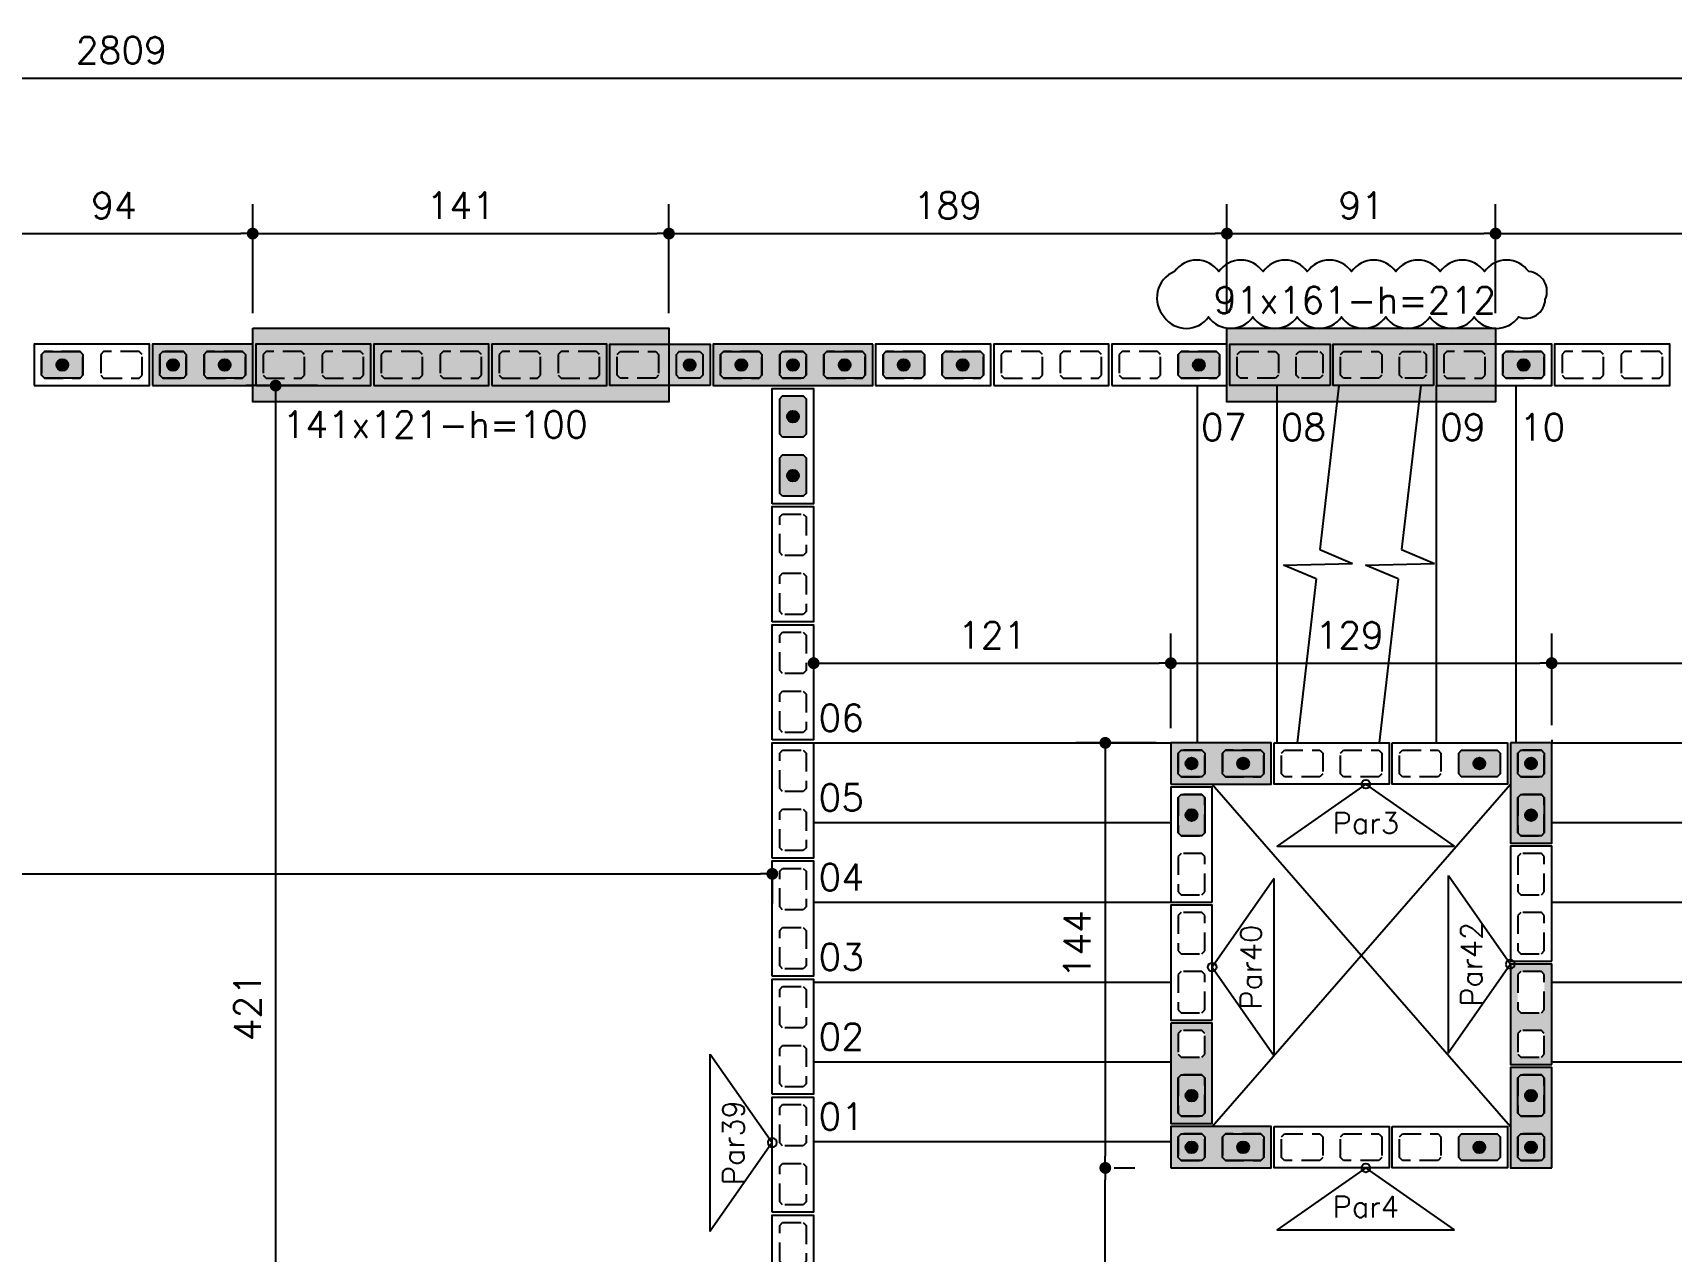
# Model space of a CAD drawing. Extents: x -14651 to 3496, y -7403 to -1290.
# Drawn here: x 1824 to 2379, y -6322 to -5909 of the extents above; entities that cross this region are included whole.
import ezdxf
from ezdxf.enums import TextEntityAlignment as Align

# ---------------------------------------------------------------- set-up
doc = ezdxf.new("R2010")
doc.units = 0
doc.header["$LTSCALE"] = 25
doc.linetypes.add('DASHED2', pattern=[0.375, 0.25, -0.125])
for name, color, linetype in [('213', 252, 'Continuous'), ('241', 2, 'Continuous'), ('247', 50, 'Continuous'), ('248', 100, 'Continuous'), ('249', 20, 'Continuous'), ('ABERTURAS', 53, 'Continuous'), ('Arranque', 14, 'Continuous'), ('COTA', 1, 'Continuous'), ('FERRO', 5, 'Continuous'), ('Linha_fina', 1, 'Continuous'), ('PENA_6', 6, 'Continuous'), ('T1', 2, 'Continuous'), ('TJANELA', 2, 'Continuous')]:
    doc.layers.add(name, color=color, linetype=linetype)
doc.styles.add('COTA', font='romans.shx')
doc.styles.add('Texto1', font='romans.shx', dxfattribs={"height": 9})
doc.dimstyles.new('forma', dxfattribs={"dimscale": 5, "dimtxt": 1.8, "dimasz": 0.8, "dimexe": 2, "dimexo": 1, "dimgap": 1, "dimtad": 1, "dimdec": 1, "dimzin": 9, "dimtxsty": 'COTA', "dimblk1": 'DOT', "dimblk2": 'DOT', "dimsah": 1, "dimcen": 0, "dimdle": 1, "dimclrd": 256, "dimclre": 256, "dimclrt": 2, "dimadec": 0, "dimazin": 0, "dimtfac": 1, "dimtdec": 0, "dimtmove": 0, "dimatfit": 3, "dimfxl": 1, "dimtolj": 1, "dimtzin": 0, "dimarcsym": 0})

# ---------------------------------------------------------------- blocks, each defined once
blk = doc.blocks.new('P4015', base_point=(5842102.11612, -8124149.02973))
blk.add_lwpolyline([(5842082.61612, -8124156.02973), (5842121.61612, -8124156.02973), (5842121.61612, -8124142.02973), (5842082.61612, -8124142.02973), (5842082.61612, -8124156.02973)])
at = {"color": 1, "linetype": 'DASHED2'}
for points in [[(5842085.11612, -8124152.52973), (5842086.11612, -8124153.52973), (5842098.11612, -8124153.52973), (5842099.11612, -8124152.52973), (5842099.11612, -8124145.52973), (5842098.11612, -8124144.52973), (5842086.11612, -8124144.52973), (5842085.11612, -8124145.52973), (5842085.11612, -8124152.52973)], [(5842105.11612, -8124152.52973), (5842106.11612, -8124153.52973), (5842118.11612, -8124153.52973), (5842119.11612, -8124152.52973), (5842119.11612, -8124145.52973), (5842118.11612, -8124144.52973), (5842106.11612, -8124144.52973), (5842105.11612, -8124145.52973), (5842105.11612, -8124152.52973)]]:
    blk.add_lwpolyline(points, dxfattribs=at)
blk = doc.blocks.new('P3515')
at = {"layer": '248'}
h = blk.add_hatch(color=100, dxfattribs=at)
h.paths.add_polyline_path([(17, 7), (-17, 7), (-17, -7), (17, -7)])
h.paths.add_polyline_path([(-5.5, -3.5), (-6.5, -4.5), (-13.5, -4.5), (-14.5, -3.5), (-14.5, 3.5), (-13.5, 4.5), (-6.5, 4.5), (-5.5, 3.5)], flags=16)
h.paths.add_polyline_path([(0.5, 3.5), (1.5, 4.5), (13.5, 4.5), (14.5, 3.5), (14.5, -3.5), (13.5, -4.5), (1.5, -4.5), (0.5, -3.5)], flags=16)
blk.add_lwpolyline([(-17, -7), (17, -7), (17, 7), (-17, 7), (-17, -7)])
at = {"color": 1, "linetype": 'DASHED2'}
for points in [[(-14.5, -3.5), (-13.5, -4.5), (-6.5, -4.5), (-5.5, -3.5), (-5.5, 3.5), (-6.5, 4.5), (-13.5, 4.5), (-14.5, 3.5), (-14.5, -3.5)], [(0.5, -3.5), (1.5, -4.5), (13.5, -4.5), (14.5, -3.5), (14.5, 3.5), (13.5, 4.5), (1.5, 4.5), (0.5, 3.5), (0.5, -3.5)]]:
    blk.add_lwpolyline(points, dxfattribs=at)
blk = doc.blocks.new('P5515')
at = {"layer": '249'}
h = blk.add_hatch(color=20, dxfattribs=at)
h.paths.add_polyline_path([(-27, 7), (-27, -7), (27, -7), (27, 7)])
h.paths.add_polyline_path([(-10.5, -3.5), (-11.5, -4.5), (-23.5, -4.5), (-24.5, -3.5), (-24.5, 3.5), (-23.5, 4.5), (-11.5, 4.5), (-10.5, 3.5)], flags=16)
h.paths.add_polyline_path([(-4.5, 3.5), (-3.5, 4.5), (3.5, 4.5), (4.5, 3.5), (4.5, -3.5), (3.5, -4.5), (-3.5, -4.5), (-4.5, -3.5)], flags=16)
h.paths.add_polyline_path([(10.5, 3.5), (11.5, 4.5), (23.5, 4.5), (24.5, 3.5), (24.5, -3.5), (23.5, -4.5), (11.5, -4.5), (10.5, -3.5)], flags=16)
blk.add_lwpolyline([(27, 7), (-27, 7), (-27, -7), (27, -7), (27, 7)])
at = {"color": 1, "linetype": 'DASHED2'}
for points in [[(-10.5, 3.5), (-11.5, 4.5), (-23.5, 4.5), (-24.5, 3.5), (-24.5, -3.5), (-23.5, -4.5), (-11.5, -4.5), (-10.5, -3.5), (-10.5, 3.5)], [(4.5, 3.5), (3.5, 4.5), (-3.5, 4.5), (-4.5, 3.5), (-4.5, -3.5), (-3.5, -4.5), (3.5, -4.5), (4.5, -3.5), (4.5, 3.5)], [(24.5, 3.5), (23.5, 4.5), (11.5, 4.5), (10.5, 3.5), (10.5, -3.5), (11.5, -4.5), (23.5, -4.5), (24.5, -3.5), (24.5, 3.5)]]:
    blk.add_lwpolyline(points, dxfattribs=at)
blk = doc.blocks.new('GR-1409')
at = {"layer": '213'}
h = blk.add_hatch(color=256, dxfattribs=at)
h.paths.add_polyline_path([(-6, 4.5), (-7, 3.5), (-7, -3.5), (-6, -4.5), (6, -4.5), (7, -3.5), (7, 3.5), (6, 4.5)])
h.paths.add_polyline_path([(-2, 0, 1), (2, 0, 1)], flags=16)
at = {"layer": 'Arranque'}
blk.add_hatch(color=256, dxfattribs=at).paths.add_polyline_path([(-2, 0, 1), (2, 0, 1)])
at = {"layer": '213'}
blk.add_lwpolyline([(-7, 3.5), (-6, 4.5), (6, 4.5), (7, 3.5), (7, -3.5), (6, -4.5), (-6, -4.5), (-7, -3.5), (-7, 3.5)], dxfattribs=at)
at = {"layer": 'FERRO', "linetype": 'Continuous'}
blk.add_circle((0, 0), 2, dxfattribs=at)
blk = doc.blocks.new('GR-0909')
at = {"layer": '213'}
h = blk.add_hatch(color=256, dxfattribs=at)
h.paths.add_polyline_path([(3.5, -4.5), (4.5, -3.5), (4.500001, 3.5), (3.500001, 4.5), (-3.499999, 4.5), (-4.499999, 3.5), (-4.5, -3.5), (-3.5, -4.5)])
h.paths.add_polyline_path([(-2, 0, -1), (2, 0, -1)], flags=16)
at = {"layer": 'Arranque'}
blk.add_hatch(color=256, dxfattribs=at).paths.add_polyline_path([(2, 0, 1), (-2, 0, 1)])
at = {"layer": '213'}
blk.add_lwpolyline([(3.500001, 4.5), (4.500001, 3.5), (4.5, -3.5), (3.5, -4.5), (-3.5, -4.5), (-4.5, -3.5), (-4.499999, 3.5), (-3.499999, 4.5), (3.500001, 4.5)], dxfattribs=at)
at = {"layer": 'FERRO', "linetype": 'Continuous'}
blk.add_circle((0, 0), 2, dxfattribs=at)
blk = doc.blocks.new('_IDNPAR_2')
at = {"color": 3}
blk.add_lwpolyline([(1, -0.7), (0, 0), (-1, -0.7)], close=True, dxfattribs=at)
blk.add_circle((0, 0), 0.05, dxfattribs=at)
at = {"layer": '247', "color": 2, "style": 'COTA', "flags": 8}
blk.add_attdef('ID', text='', height=0.24, dxfattribs=at).set_placement((0, -0.438), align=Align.MIDDLE_CENTER)
blk = doc.blocks.new('_Dot')
at = {"color": 0, "linetype": 'ByBlock', "lineweight": -2}
blk.add_line((-0.5, 0), (-1, 0), dxfattribs=at)
at = {"color": 0, "linetype": 'ByBlock', "const_width": 0.5}
blk.add_lwpolyline([(-0.25, 0, 1), (0.25, 0, 1)], format="xyb", close=True, dxfattribs=at)
blk = doc.blocks.new('*D76')
at = {"layer": 'COTA', "lineweight": -2, "transparency": 16777216}
for p, q in [((1804.52, -6004.1), (1804.52, -5967.11)), ((1898.52, -6004.1), (1898.52, -5967.11)), ((1808.52, -5977.11), (1894.52, -5977.11))]:
    blk.add_line(p, q, dxfattribs=at)
at = {"layer": 'Defpoints', "color": 0, "transparency": 16777216}
for p in [(1898.52, -5977.11), (1804.52, -6009.1), (1898.52, -6009.1)]:
    blk.add_point(p, dxfattribs=at)
at = {"layer": 'COTA', "lineweight": -2, "transparency": 16777216, "xscale": 4, "yscale": 4, "zscale": 4, "rotation": 180}
blk.add_blockref('_Dot', (1804.52, -5977.11), dxfattribs=at)
at = {"layer": 'COTA', "lineweight": -2, "transparency": 16777216, "xscale": 4, "yscale": 4, "zscale": 4}
blk.add_blockref('_Dot', (1898.52, -5977.11), dxfattribs=at)
at = {"layer": 'COTA', "color": 2, "transparency": 16777216, "insert": (1851.52, -5967.61), "char_height": 9, "attachment_point": 5, "style": 'COTA'}
blk.add_mtext('\\A1;94 ', dxfattribs=at)
blk = doc.blocks.new('*D77')
at = {"layer": 'COTA', "lineweight": -2, "transparency": 16777216}
for p, q in [((1898.52, -6004.1), (1898.52, -5967.11)), ((2039.52, -6004.1), (2039.52, -5967.11)), ((1902.52, -5977.11), (2035.52, -5977.11))]:
    blk.add_line(p, q, dxfattribs=at)
at = {"layer": 'Defpoints', "color": 0, "transparency": 16777216}
for p in [(2039.52, -5977.11), (1898.52, -6009.1), (2039.52, -6009.1)]:
    blk.add_point(p, dxfattribs=at)
at = {"layer": 'COTA', "lineweight": -2, "transparency": 16777216, "xscale": 4, "yscale": 4, "zscale": 4, "rotation": 180}
blk.add_blockref('_Dot', (1898.52, -5977.11), dxfattribs=at)
at = {"layer": 'COTA', "lineweight": -2, "transparency": 16777216, "xscale": 4, "yscale": 4, "zscale": 4}
blk.add_blockref('_Dot', (2039.52, -5977.11), dxfattribs=at)
at = {"layer": 'COTA', "color": 2, "transparency": 16777216, "insert": (1969.02, -5967.61), "char_height": 9, "attachment_point": 5, "style": 'COTA'}
blk.add_mtext('\\A1;141 ', dxfattribs=at)
blk = doc.blocks.new('*D78')
at = {"layer": 'COTA', "lineweight": -2, "transparency": 16777216}
for p, q in [((2039.52, -6004.1), (2039.52, -5967.11)), ((2228.52, -6004.1), (2228.52, -5967.11)), ((2043.52, -5977.11), (2224.52, -5977.11))]:
    blk.add_line(p, q, dxfattribs=at)
at = {"layer": 'Defpoints', "color": 0, "transparency": 16777216}
for p in [(2228.52, -5977.11), (2039.52, -6009.1), (2228.52, -6009.1)]:
    blk.add_point(p, dxfattribs=at)
at = {"layer": 'COTA', "lineweight": -2, "transparency": 16777216, "xscale": 4, "yscale": 4, "zscale": 4, "rotation": 180}
blk.add_blockref('_Dot', (2039.52, -5977.11), dxfattribs=at)
at = {"layer": 'COTA', "lineweight": -2, "transparency": 16777216, "xscale": 4, "yscale": 4, "zscale": 4}
blk.add_blockref('_Dot', (2228.52, -5977.11), dxfattribs=at)
at = {"layer": 'COTA', "color": 2, "transparency": 16777216, "insert": (2134.02, -5967.61), "char_height": 9, "attachment_point": 5, "style": 'COTA'}
blk.add_mtext('\\A1;189 ', dxfattribs=at)
blk = doc.blocks.new('*D79')
at = {"layer": 'COTA', "lineweight": -2, "transparency": 16777216}
for p, q in [((2228.52, -6004.1), (2228.52, -5967.11)), ((2319.52, -6004.1), (2319.52, -5967.11)), ((2232.52, -5977.11), (2315.52, -5977.11))]:
    blk.add_line(p, q, dxfattribs=at)
at = {"layer": 'Defpoints', "color": 0, "transparency": 16777216}
for p in [(2319.52, -5977.11), (2228.52, -6009.1), (2319.52, -6009.1)]:
    blk.add_point(p, dxfattribs=at)
at = {"layer": 'COTA', "lineweight": -2, "transparency": 16777216, "xscale": 4, "yscale": 4, "zscale": 4, "rotation": 180}
blk.add_blockref('_Dot', (2228.52, -5977.11), dxfattribs=at)
at = {"layer": 'COTA', "lineweight": -2, "transparency": 16777216, "xscale": 4, "yscale": 4, "zscale": 4}
blk.add_blockref('_Dot', (2319.52, -5977.11), dxfattribs=at)
at = {"layer": 'COTA', "color": 2, "transparency": 16777216, "insert": (2274.02, -5967.61), "char_height": 9, "attachment_point": 5, "style": 'COTA'}
blk.add_mtext('\\A1;91 ', dxfattribs=at)
blk = doc.blocks.new('*D80')
at = {"layer": 'COTA', "lineweight": -2, "transparency": 16777216}
for p, q in [((2319.52, -6004.1), (2319.52, -5967.11)), ((2493.52, -6004.1), (2493.52, -5967.11)), ((2323.52, -5977.11), (2489.52, -5977.11))]:
    blk.add_line(p, q, dxfattribs=at)
at = {"layer": 'Defpoints', "color": 0, "transparency": 16777216}
for p in [(2493.52, -5977.11), (2319.52, -6009.1), (2493.52, -6009.1)]:
    blk.add_point(p, dxfattribs=at)
at = {"layer": 'COTA', "lineweight": -2, "transparency": 16777216, "xscale": 4, "yscale": 4, "zscale": 4, "rotation": 180}
blk.add_blockref('_Dot', (2319.52, -5977.11), dxfattribs=at)
at = {"layer": 'COTA', "lineweight": -2, "transparency": 16777216, "xscale": 4, "yscale": 4, "zscale": 4}
blk.add_blockref('_Dot', (2493.52, -5977.11), dxfattribs=at)
at = {"layer": 'COTA', "color": 2, "transparency": 16777216, "insert": (2406.52, -5967.61), "char_height": 9, "attachment_point": 5, "style": 'COTA'}
blk.add_mtext('\\A1;174 ', dxfattribs=at)
blk = doc.blocks.new('*D116')
at = {"layer": 'COTA', "lineweight": -2, "transparency": 16777216}
for p, q in [((449.52, -6009.6), (449.52, -5914.5)), ((3258.52, -6009.6), (3258.52, -5914.5)), ((453.52, -5924.5), (3254.52, -5924.5))]:
    blk.add_line(p, q, dxfattribs=at)
at = {"layer": 'Defpoints', "color": 0, "transparency": 16777216}
for p in [(3258.52, -5924.5), (449.52, -6014.6), (3258.52, -6014.6)]:
    blk.add_point(p, dxfattribs=at)
at = {"layer": 'COTA', "lineweight": -2, "transparency": 16777216, "xscale": 4, "yscale": 4, "zscale": 4, "rotation": 180}
blk.add_blockref('_Dot', (449.52, -5924.5), dxfattribs=at)
at = {"layer": 'COTA', "lineweight": -2, "transparency": 16777216, "xscale": 4, "yscale": 4, "zscale": 4}
blk.add_blockref('_Dot', (3258.52, -5924.5), dxfattribs=at)
at = {"layer": 'COTA', "color": 2, "transparency": 16777216, "insert": (1854.02, -5915), "char_height": 9, "attachment_point": 5, "style": 'COTA'}
blk.add_mtext('\\A1;2809 ', dxfattribs=at)
blk = doc.blocks.new('*D124')
at = {"layer": 'COTA', "lineweight": -2, "transparency": 16777216}
for p, q in [((1483.52, -6194.6), (1483.52, -6203.97)), ((1487.52, -6193.97), (2070.52, -6193.97)), ((2074.52, -6194.6), (2074.52, -6203.97))]:
    blk.add_line(p, q, dxfattribs=at)
at = {"layer": 'Defpoints', "color": 0, "transparency": 16777216}
for p in [(1483.52, -6189.6), (2074.52, -6189.6), (2074.52, -6193.97)]:
    blk.add_point(p, dxfattribs=at)
at = {"layer": 'COTA', "lineweight": -2, "transparency": 16777216, "xscale": 4, "yscale": 4, "zscale": 4, "rotation": 180}
blk.add_blockref('_Dot', (1483.52, -6193.97), dxfattribs=at)
at = {"layer": 'COTA', "lineweight": -2, "transparency": 16777216, "xscale": 4, "yscale": 4, "zscale": 4}
blk.add_blockref('_Dot', (2074.52, -6193.97), dxfattribs=at)
at = {"layer": 'COTA', "color": 2, "transparency": 16777216, "insert": (1779.02, -6184.47), "char_height": 9, "attachment_point": 5, "style": 'COTA'}
blk.add_mtext('\\A1;591 ', dxfattribs=at)
blk = doc.blocks.new('*D167')
at = {"layer": 'COTA', "lineweight": -2, "transparency": 16777216}
for p, q in [((1920.49, -6028.6), (1896.28, -6028.6)), ((1906.28, -6032.6), (1906.28, -6445.6)), ((1920.49, -6449.6), (1896.28, -6449.6))]:
    blk.add_line(p, q, dxfattribs=at)
at = {"layer": 'Defpoints', "color": 0, "transparency": 16777216}
for p in [(1925.49, -6028.6), (1906.28, -6449.6), (1925.49, -6449.6)]:
    blk.add_point(p, dxfattribs=at)
at = {"layer": 'COTA', "lineweight": -2, "transparency": 16777216, "xscale": 4, "yscale": 4, "zscale": 4}
for p, rotation in [((1906.28, -6028.6), 90), ((1906.28, -6449.6), 270)]:
    blk.add_blockref('_Dot', p, dxfattribs=dict(at, rotation=rotation))
at = {"layer": 'COTA', "color": 2, "transparency": 16777216, "insert": (1896.78, -6239.1), "char_height": 9, "attachment_point": 5, "rotation": 90, "style": 'COTA'}
blk.add_mtext('\\A1;421 ', dxfattribs=at)
blk = doc.blocks.new('*D217')
at = {"layer": 'COTA', "lineweight": -2, "transparency": 16777216}
for p, q in [((2190.32, -6293.57), (2197.31, -6293.57)), ((2187.31, -6489.6), (2187.31, -6297.57)), ((2256.52, -6493.6), (2177.31, -6493.6))]:
    blk.add_line(p, q, dxfattribs=at)
at = {"layer": 'Defpoints', "color": 0, "transparency": 16777216}
for p in [(2185.32, -6293.57), (2187.31, -6293.57), (2261.52, -6493.6)]:
    blk.add_point(p, dxfattribs=at)
at = {"layer": 'COTA', "lineweight": -2, "transparency": 16777216, "xscale": 4, "yscale": 4, "zscale": 4}
for p, rotation in [((2187.31, -6293.57), 90), ((2187.31, -6493.6), 270)]:
    blk.add_blockref('_Dot', p, dxfattribs=dict(at, rotation=rotation))
at = {"layer": 'COTA', "color": 2, "transparency": 16777216, "insert": (2177.81, -6393.58), "char_height": 9, "attachment_point": 5, "rotation": 90, "style": 'COTA'}
blk.add_mtext('\\A1;200 ', dxfattribs=at)
blk = doc.blocks.new('interrup')
at = {"layer": 'Linha_fina'}
for p, q in [((-1, 0), (-0.33, 2.31)), ((0.33, -2.31), (-0.33, 2.31)), ((1, 0), (0.33, -2.31))]:
    blk.add_line(p, q, dxfattribs=at)
blk = doc.blocks.new('*D272')
at = {"layer": 'COTA', "lineweight": -2, "transparency": 16777216}
for p, q in [((2204.52, -6149.6), (2177.31, -6149.6)), ((2187.31, -6153.6), (2187.31, -6289.57)), ((2190.32, -6293.57), (2197.31, -6293.57))]:
    blk.add_line(p, q, dxfattribs=at)
at = {"layer": 'Defpoints', "color": 0, "transparency": 16777216}
for p in [(2209.52, -6149.6), (2185.32, -6293.57), (2187.31, -6293.57)]:
    blk.add_point(p, dxfattribs=at)
at = {"layer": 'COTA', "lineweight": -2, "transparency": 16777216, "xscale": 4, "yscale": 4, "zscale": 4}
for p, rotation in [((2187.31, -6149.6), 90), ((2187.31, -6293.57), 270)]:
    blk.add_blockref('_Dot', p, dxfattribs=dict(at, rotation=rotation))
at = {"layer": 'COTA', "color": 2, "transparency": 16777216, "insert": (2177.81, -6217.84), "char_height": 9, "attachment_point": 5, "rotation": 90, "style": 'COTA'}
blk.add_mtext('\\A1;144 ', dxfattribs=at)
blk = doc.blocks.new('*D274')
at = {"layer": 'COTA', "lineweight": -2, "transparency": 16777216}
for p, q in [((2209.52, -6144.6), (2209.52, -6112.61)), ((2092.52, -6122.61), (2205.52, -6122.61)), ((2088.52, -6127.52), (2088.52, -6132.61))]:
    blk.add_line(p, q, dxfattribs=at)
at = {"layer": 'Defpoints', "color": 0, "transparency": 16777216}
for p in [(2088.52, -6122.52), (2209.52, -6122.61), (2209.52, -6149.6)]:
    blk.add_point(p, dxfattribs=at)
at = {"layer": 'COTA', "lineweight": -2, "transparency": 16777216, "xscale": 4, "yscale": 4, "zscale": 4, "rotation": 180}
blk.add_blockref('_Dot', (2088.52, -6122.61), dxfattribs=at)
at = {"layer": 'COTA', "lineweight": -2, "transparency": 16777216, "xscale": 4, "yscale": 4, "zscale": 4}
blk.add_blockref('_Dot', (2209.52, -6122.61), dxfattribs=at)
at = {"layer": 'COTA', "color": 2, "transparency": 16777216, "insert": (2149.02, -6113.11), "char_height": 9, "attachment_point": 5, "style": 'COTA'}
blk.add_mtext('\\A1;121 ', dxfattribs=at)
blk = doc.blocks.new('*D275')
at = {"layer": 'COTA', "lineweight": -2, "transparency": 16777216}
for p, q in [((2209.52, -6144.6), (2209.52, -6112.61)), ((2338.52, -6143.6), (2338.52, -6112.61)), ((2213.52, -6122.61), (2334.52, -6122.61))]:
    blk.add_line(p, q, dxfattribs=at)
at = {"layer": 'Defpoints', "color": 0, "transparency": 16777216}
for p in [(2338.52, -6122.61), (2338.52, -6148.6), (2209.52, -6149.6)]:
    blk.add_point(p, dxfattribs=at)
at = {"layer": 'COTA', "lineweight": -2, "transparency": 16777216, "xscale": 4, "yscale": 4, "zscale": 4, "rotation": 180}
blk.add_blockref('_Dot', (2209.52, -6122.61), dxfattribs=at)
at = {"layer": 'COTA', "lineweight": -2, "transparency": 16777216, "xscale": 4, "yscale": 4, "zscale": 4}
blk.add_blockref('_Dot', (2338.52, -6122.61), dxfattribs=at)
at = {"layer": 'COTA', "color": 2, "transparency": 16777216, "insert": (2270.09, -6113.11), "char_height": 9, "attachment_point": 5, "style": 'COTA'}
blk.add_mtext('\\A1;129 ', dxfattribs=at)
blk = doc.blocks.new('*D276')
at = {"layer": 'COTA', "lineweight": -2, "transparency": 16777216}
for p, q in [((2338.52, -6143.6), (2338.52, -6112.61)), ((2459.52, -6129.51), (2459.52, -6112.61)), ((2342.52, -6122.61), (2455.52, -6122.61))]:
    blk.add_line(p, q, dxfattribs=at)
at = {"layer": 'Defpoints', "color": 0, "transparency": 16777216}
for p in [(2459.52, -6122.61), (2459.52, -6134.51), (2338.52, -6148.6)]:
    blk.add_point(p, dxfattribs=at)
at = {"layer": 'COTA', "lineweight": -2, "transparency": 16777216, "xscale": 4, "yscale": 4, "zscale": 4, "rotation": 180}
blk.add_blockref('_Dot', (2338.52, -6122.61), dxfattribs=at)
at = {"layer": 'COTA', "lineweight": -2, "transparency": 16777216, "xscale": 4, "yscale": 4, "zscale": 4}
blk.add_blockref('_Dot', (2459.52, -6122.61), dxfattribs=at)
at = {"layer": 'COTA', "color": 2, "transparency": 16777216, "insert": (2399.02, -6113.11), "char_height": 9, "attachment_point": 5, "style": 'COTA'}
blk.add_mtext('\\A1;121 ', dxfattribs=at)

msp = doc.modelspace()

# ---------------------------------------------------------------- hatches: boundary and pattern name
at = {"layer": 'ABERTURAS', "transparency": 33554457}
for points in [[(1898.52, -6009.1), (2039.52, -6009.1), (2039.52, -6034.1), (1898.52, -6034.1)], [(2228.52, -6009.1), (2319.52, -6009.1), (2319.52, -6034.1), (2228.52, -6034.1)]]:
    msp.add_hatch(color=256, dxfattribs=at).paths.add_polyline_path(points)

# ---------------------------------------------------------------- linework, layer by layer
at = {"layer": '241'}
msp.add_line((2338.52, -6148.6), (2338.52, -6149.6), dxfattribs=at)
for points in [[(2218.52, -6149.6), (2218.52, -6028.6)], [(2245.52, -6149.6), (2245.52, -6028.6)], [(2299.52, -6149.6), (2299.52, -6028.6)], [(2326.52, -6149.6), (2326.52, -6028.6)], [(2088.52, -6149.6), (2209.52, -6149.6)], [(2338.52, -6149.6), (2459.52, -6149.6)], [(2088.52, -6176.6), (2209.52, -6176.6)], [(2338.52, -6176.6), (2459.52, -6176.6)], [(2088.52, -6203.6), (2209.52, -6203.6)], [(2338.52, -6203.6), (2459.52, -6203.6)], [(2088.52, -6230.6), (2209.52, -6230.6)], [(2338.52, -6230.6), (2459.52, -6230.6)], [(2088.52, -6257.6), (2209.52, -6257.6)], [(2338.52, -6257.6), (2459.52, -6257.6)], [(2088.52, -6284.6), (2209.52, -6284.6)]]:
    msp.add_lwpolyline(points, dxfattribs=at)
at = {"layer": 'ABERTURAS'}
for points in [[(1898.52, -6009.1), (2039.52, -6009.1), (2039.52, -6034.1), (1898.52, -6034.1)], [(2228.52, -6009.1), (2319.52, -6009.1), (2319.52, -6034.1), (2228.52, -6034.1)]]:
    msp.add_lwpolyline(points, close=True, dxfattribs=at)
at = {"layer": 'Linha_fina'}
for p, q in [((2266.41, -6028.6), (2259.95, -6084.13)), ((2294.15, -6028.6), (2287.69, -6084.13)), ((2258.8, -6094.06), (2252.34, -6149.6)), ((2286.53, -6094.06), (2280.07, -6149.6))]:
    msp.add_line(p, q, dxfattribs=at)
for points in [[(2223.52, -6279.57), (2324.52, -6163.6)], [(2223.52, -6163.6), (2324.52, -6279.57)]]:
    msp.add_lwpolyline(points, dxfattribs=at)
at = {"layer": 'PENA_6'}
msp.add_lwpolyline([(2207.29, -6005.32, 0.520567), (2222.29, -6005.32, 0.520567), (2237.29, -6005.32, 0.520567), (2252.29, -6005.32, 0.520567), (2267.29, -6005.32, 0.520567), (2282.29, -6005.32, 0.520567), (2297.29, -6005.32, 0.520567), (2312.29, -6005.32, 0.520567), (2327.29, -6005.32, 0.520567), (2336.36, -5999.38, 0.520567), (2330.74, -5990, 0.520567), (2315.74, -5990, 0.520567), (2300.74, -5990, 0.520567), (2285.74, -5990, 0.520567), (2270.74, -5990, 0.520567), (2255.74, -5990, 0.520567), (2240.74, -5990, 0.520567), (2225.74, -5990, 0.520567), (2210.74, -5990, 0.520567)], format="xyb", close=True, dxfattribs=at)

# ---------------------------------------------------------------- block references
for name, p in [('GR-1409', (1834.02, -6021.6)), ('GR-0909', (1871.52, -6021.6)), ('GR-1409', (1889.02, -6021.6)), ('GR-0909', (2046.52, -6021.6)), ('GR-1409', (2064.02, -6021.6)), ('GR-0909', (2081.52, -6021.6)), ('GR-1409', (2099.02, -6021.6)), ('GR-1409', (2119.02, -6021.6)), ('GR-1409', (2139.02, -6021.6)), ('GR-1409', (2219.02, -6021.6)), ('GR-1409', (2329.02, -6021.6)), ('GR-0909', (2216.52, -6156.6)), ('GR-1409', (2234.02, -6156.6)), ('GR-1409', (2314.02, -6156.6)), ('GR-0909', (2331.52, -6156.6)), ('GR-0909', (2216.52, -6286.57)), ('GR-1409', (2234.02, -6286.57)), ('GR-1409', (2314.02, -6286.57)), ('GR-0909', (2331.52, -6286.57))]:
    msp.add_blockref(name, p)
at = {"rotation": 90}
for p in [(2081.52, -6039.1), (2081.52, -6059.1), (2216.52, -6174.07), (2331.52, -6174.1), (2216.52, -6269.07), (2331.52, -6269.07)]:
    msp.add_blockref('GR-1409', p, dxfattribs=at)
at = {"layer": '241'}
for name, p in [('P4015', (1844.02, -6021.6)), ('P3515', (1881.52, -6021.6)), ('P4015', (1919.02, -6021.6)), ('P4015', (1959.02, -6021.6)), ('P4015', (1999.02, -6021.6)), ('P5515', (2081.52, -6021.6)), ('P4015', (2129.02, -6021.6)), ('P4015', (2169.02, -6021.6)), ('P4015', (2209.02, -6021.6)), ('P4015', (2319.02, -6021.6)), ('P4015', (2359.02, -6021.6)), ('P3515', (2226.52, -6156.6)), ('P3515', (2226.52, -6286.57))]:
    msp.add_blockref(name, p, dxfattribs=at)
at = {"layer": '241', "xscale": -1}
for p in [(2036.52, -6021.6), (2246.52, -6021.6), (2281.52, -6021.6)]:
    msp.add_blockref('P3515', p, dxfattribs=at)
for p, rotation in [((2081.52, -6049.1), 270), ((2081.52, -6089.1), 270), ((2081.52, -6129.1), 270), ((2081.52, -6169.1), 270), ((2264.02, -6156.6), 180), ((2304.02, -6156.6), 180), ((2081.52, -6209.1), 270), ((2081.52, -6249.1), 270), ((2081.52, -6289.1), 270), ((2264.02, -6286.57), 180), ((2304.02, -6286.57), 180), ((2081.52, -6329.1), 270)]:
    msp.add_blockref('P4015', p, dxfattribs=dict(at, rotation=rotation))
at = {"layer": '241'}
for name, p, rotation in [('P3515', (2331.52, -6166.6), 269.9999999964274), ('P4015', (2216.52, -6184.07), 90.00000000011893), ('P4015', (2331.52, -6204.07), 89.99999999642739), ('P4015', (2216.52, -6224.07), 90.00000000011893), ('P3515', (2331.52, -6241.57), 89.99999999642738), ('P3515', (2216.52, -6261.57), 270.0000000001189), ('P3515', (2331.52, -6276.57), 89.99999999642738)]:
    msp.add_blockref(name, p, dxfattribs=dict(at, rotation=rotation))
at = {"layer": '247', "linetype": 'Continuous', "xscale": 30, "yscale": 30, "zscale": 30}
for p, values in [((2275.57, -6163.6), {'ID': 'Par3'}), ((2275.57, -6293.57), {'ID': 'Par4'})]:
    msp.add_blockref('_IDNPAR_2', p, dxfattribs=at).add_auto_attribs(values)
at = {"layer": '247', "linetype": 'Continuous', "xscale": 30, "yscale": 30, "zscale": 30, "rotation": 90}
msp.add_blockref('_IDNPAR_2', (2223.52, -6225.56), dxfattribs=at).add_auto_attribs({'ID': 'Par40'})
at = {"layer": '247', "linetype": 'Continuous'}
ref = msp.add_blockref('_IDNPAR_2', (2324.52, -6224.57), dxfattribs=dict(at, xscale=-30, yscale=30, zscale=30, rotation=270))
ref.add_attrib('ID', 'Par42', dxfattribs={"color": 2, "height": 7.2, "rotation": 90, "style": 'COTA', "flags": 8}).set_placement((2311.37, -6224.57), align=Align.MIDDLE_CENTER)
ref = msp.add_blockref('_IDNPAR_2', (2074.52, -6285.01), dxfattribs=dict(at, xscale=-30, yscale=30, zscale=30, rotation=270))
ref.add_attrib('ID', 'Par39', dxfattribs={"color": 2, "height": 7.2, "rotation": 90, "style": 'COTA', "flags": 8}).set_placement((2061.37, -6285.01), align=Align.MIDDLE_CENTER)
at = {"layer": 'Linha_fina', "xscale": 5, "yscale": 5, "zscale": 5, "rotation": 263.36574469}
for p in [(2259.37, -6089.1), (2287.11, -6089.1)]:
    msp.add_blockref('interrup', p, dxfattribs=at)

# ---------------------------------------------------------------- texts
at = {"layer": 'T1', "style": 'Texto1'}
for s, p in [('07', (2227.41, -6047.18)), ('08', (2254.41, -6047.18)), ('09', (2308.41, -6047.18)), ('10', (2335.41, -6047.18)), ('06', (2097.89, -6145.62, 0.04)), ('05', (2097.89, -6172.62, 0.04)), ('04', (2097.89, -6199.62, 0.04)), ('03', (2097.89, -6226.62, 0.04)), ('02', (2097.89, -6253.62, 0.04)), ('01', (2097.89, -6280.62, 0.04))]:
    msp.add_text(s, height=9, dxfattribs=at).set_placement(p, align=Align.CENTER)
at = {"layer": 'TJANELA', "style": 'Texto1'}
for s, p in [('91x161-h=212', (2271.86, -6004.14)), ('141x121-h=100', (1960.33, -6046.29))]:
    msp.add_text(s, height=9, dxfattribs=at).set_placement(p, align=Align.CENTER)

# ---------------------------------------------------------------- dimensions: what is measured, and where the dimension line sits
at = {"layer": 'COTA'}
for base, p1, p2, override, picture, middle in [((3258.52, -5924.5), (449.52, -6014.6), (3258.52, -6014.6), {"dimpost": ' '}, '*D116', (1854.02, -5915)), ((1898.52, -5977.11), (1804.52, -6009.1), (1898.52, -6009.1), {"dimpost": ' ', "dimtmove": 1}, '*D76', (1851.52, -5967.61)), ((2039.52, -5977.11), (1898.52, -6009.1), (2039.52, -6009.1), {"dimpost": ' ', "dimtmove": 1}, '*D77', (1969.02, -5967.61)), ((2228.52, -5977.11), (2039.52, -6009.1), (2228.52, -6009.1), {"dimpost": ' ', "dimtmove": 1}, '*D78', (2134.02, -5967.61)), ((2319.52, -5977.11), (2228.52, -6009.1), (2319.52, -6009.1), {"dimpost": ' ', "dimtmove": 1}, '*D79', (2274.02, -5967.61)), ((2493.52, -5977.11), (2319.52, -6009.1), (2493.52, -6009.1), {"dimpost": ' ', "dimtmove": 1}, '*D80', (2406.52, -5967.61)), ((2209.52, -6122.61), (2088.52, -6122.52), (2209.52, -6149.6), {"dimpost": ' '}, '*D274', (2149.02, -6113.11)), ((2459.52, -6122.61), (2338.52, -6148.6), (2459.52, -6134.51), {"dimpost": ' ', "dimtmove": 1}, '*D276', (2399.02, -6113.11)), ((2074.52, -6193.97), (1483.52, -6189.6), (2074.52, -6189.6), {"dimpost": ' ', "dimtmove": 1}, '*D124', (1779.02, -6184.47))]:
    dim = msp.add_linear_dim(base=base, p1=p1, p2=p2, dimstyle='forma', override=override, dxfattribs=at)
    dim.commit()
    dim.dimension.update_dxf_attribs({"geometry": picture, "text_midpoint": middle})
for base, p1, p2, override, picture, middle in [((1906.28, -6449.6), (1925.49, -6028.6), (1925.49, -6449.6), {"dimpost": ' '}, '*D167', (1896.78, -6239.1)), ((2187.31, -6293.57), (2261.52, -6493.6), (2185.32, -6293.57), {"dimpost": ' ', "dimtmove": 1}, '*D217', (2177.81, -6393.58))]:
    dim = msp.add_linear_dim(base=base, p1=p1, p2=p2, angle=90, dimstyle='forma', override=override, dxfattribs=at)
    dim.commit()
    dim.dimension.update_dxf_attribs({"geometry": picture, "text_midpoint": middle})
dim = msp.add_linear_dim(base=(2338.52, -6122.61), p1=(2209.52, -6149.6), p2=(2338.52, -6148.6), dimstyle='forma', override={"dimpost": ' ', "dimtmove": 1}, dxfattribs=at)
dim.commit()
dim.dimension.update_dxf_attribs({"geometry": '*D275', "text_midpoint": (2270.09, -6122.61), "dimtype": 128})
dim = msp.add_linear_dim(base=(2187.31, -6293.57), p1=(2209.52, -6149.6), p2=(2185.32, -6293.57), angle=90, dimstyle='forma', override={"dimpost": ' '}, dxfattribs=at)
dim.commit()
dim.dimension.update_dxf_attribs({"geometry": '*D272', "text_midpoint": (2187.31, -6217.84), "dimtype": 128})

doc.saveas('drawing.dxf')
